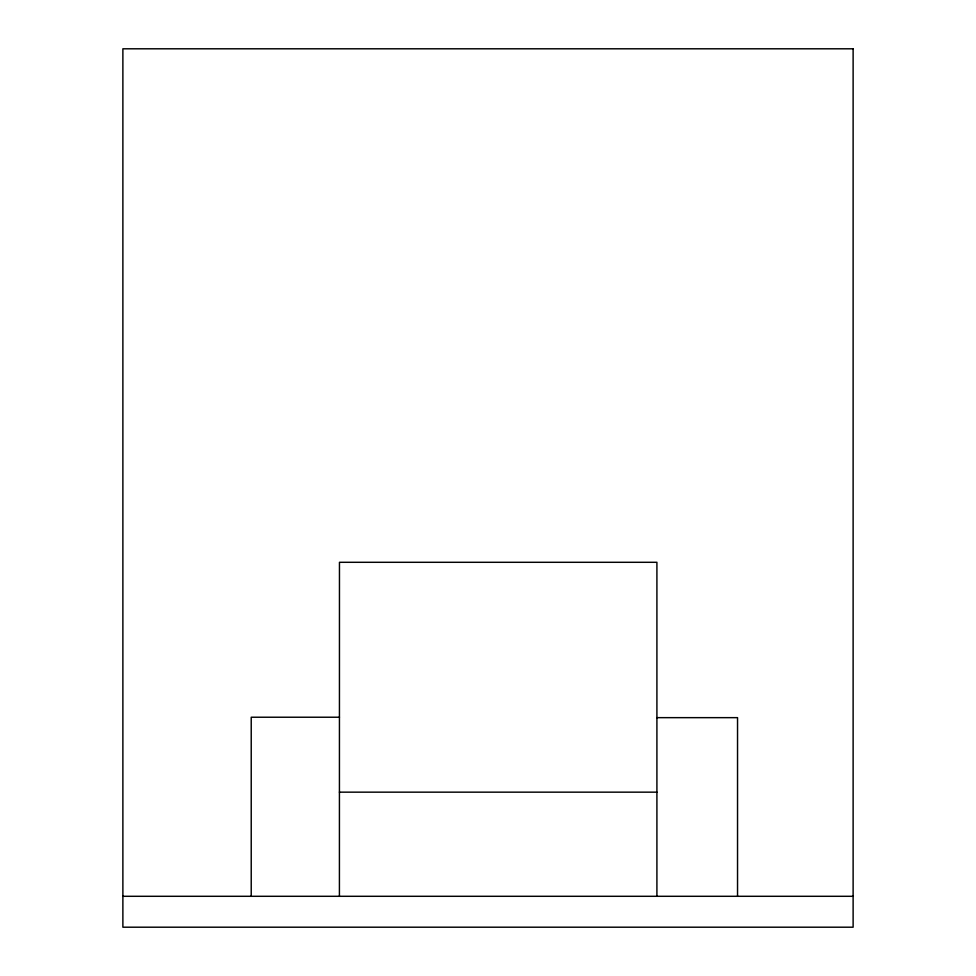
<?xml version="1.0" encoding="UTF-8"?>
<svg xmlns="http://www.w3.org/2000/svg" width="976" height="976" viewBox="0 0 976 976"><rect width="100%" height="100%" fill="white"/><g stroke="black" fill="none" stroke-linecap="round" stroke-linejoin="round"><path stroke-width="1.46" d="M339.465 717.226L251.222 717.226L251.222 896.297M656.909 717.653L737.539 717.653L737.539 896.297M339.416 792.158L656.909 792.158M122.878 896.297L853.122 896.297M656.909 896.297L656.909 562.298L339.465 562.298L339.416 896.297M853.122 48.8L122.878 48.8L122.878 927.2L853.122 927.2L853.122 48.8"/></g></svg>
